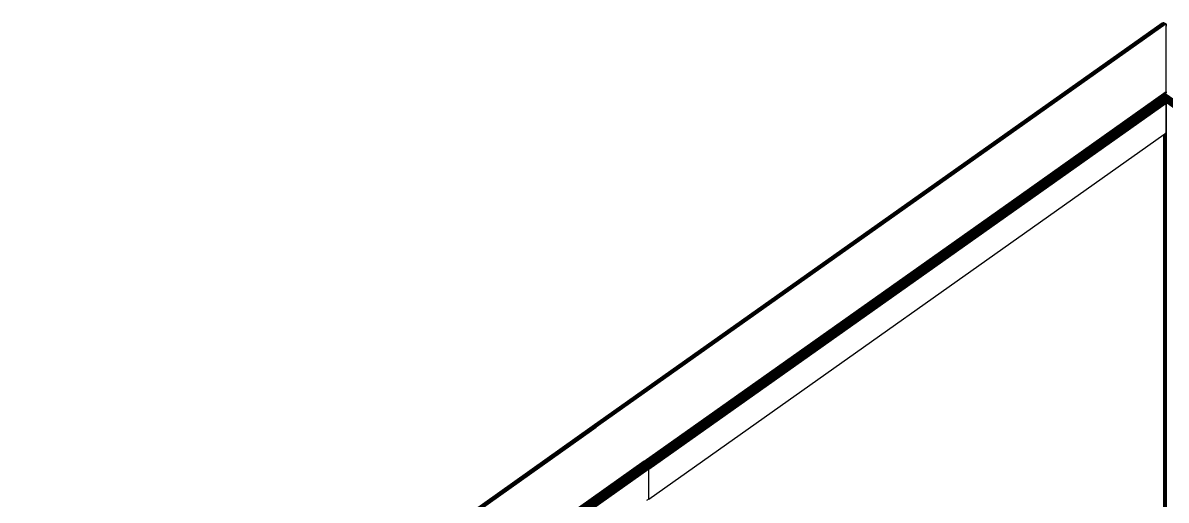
# Model space of a CAD drawing. Header units: inches. Extents: x 12 to 4609, y 5 to 3256.
# Drawn here: x 2520 to 3224, y 2597 to 2890 of the extents above; entities that cross this region are included whole.
import ezdxf

# ---------------------------------------------------------------- set-up
doc = ezdxf.new("R2010")
doc.units = ezdxf.units.IN
doc.header["$MEASUREMENT"] = 0

msp = doc.modelspace()

# ---------------------------------------------------------------- linework, layer by layer
for p, q in [((3221.61, 2890.2), (2870.89, 2642.2)), ((2871.17, 2642.37), (3221.61, 2890.2)), ((2874.35, 2644.44), (3222.23, 2890.43)), ((3222.56, 2890.41), (2874.35, 2644.44)), ((3222.56, 2890.41), (2874.74, 2644.42)), ((2874.74, 2644.42), (3222.98, 2890.31)), ((2875.17, 2644.31), (3222.98, 2890.31)), ((3223.37, 2890.14), (2875.17, 2644.31)), ((3223.37, 2890.14), (2875.62, 2644.1)), ((3223.84, 2889.86), (2875.62, 2644.1)), ((3223.84, 2889.86), (2876.09, 2643.81)), ((3223.95, 2889.78), (2876.09, 2643.81)), ((3221.61, 2890.2), (3221.89, 2890.36)), ((3222.23, 2890.43), (3221.89, 2890.36)), ((3222.56, 2890.41), (3222.23, 2890.43)), ((3222.56, 2890.41), (3222.98, 2890.31)), ((3223.37, 2890.14), (3222.98, 2890.31)), ((3223.49, 2890.07), (3223.37, 2890.14)), ((3223.84, 2889.86), (3223.49, 2890.07)), ((3223.95, 2889.78), (3223.84, 2889.86)), ((3223.95, 2889.56), (3223.95, 2889.78)), ((3223.95, 2889.56), (3224, 2889.56)), ((3224, 2889.56), (3223.95, 2888.76)), ((3223.95, 2888.76), (3223.95, 2889.56)), ((3223.95, 2888.76), (3223.95, 2888.33)), ((3223.95, 2888.33), (3224, 2888.33)), ((3223.95, 2847.96), (3223.95, 2888.33)), ((3223.98, 2847.84), (3224, 2888.33)), ((3224, 2889.56), (3224.05, 2889.56)), ((3224, 2889.56), (3224, 2888.33)), ((3224.05, 2888.51), (3224, 2888.33)), ((3224, 2888.33), (3224.05, 2888.33)), ((2902.83, 2620.9), (3223.95, 2847.96)), ((3223.95, 2847.96), (2903.28, 2620.55)), ((3224, 2847.19), (2903.28, 2620.55)), ((3223.99, 2846.61), (2903.28, 2620.55)), ((3223.99, 2846.61), (2903.71, 2620.14)), ((2903.71, 2620.14), (3224, 2846.33)), ((3224, 2846.21), (2903.71, 2620.14)), ((3224, 2845.86), (2903.71, 2620.14)), ((3224, 2845.86), (2904.12, 2619.68)), ((3224, 2845.3), (2904.12, 2619.68)), ((3224, 2845.1), (2904.12, 2619.68)), ((3224, 2845.1), (2904.5, 2619.18)), ((3224, 2844.38), (2904.5, 2619.18)), ((3224, 2844.34), (2904.5, 2619.18)), ((3224, 2844.34), (2904.83, 2618.65)), ((3224, 2844.26), (2904.83, 2618.65)), ((3223.99, 2843.59), (2904.83, 2618.65)), ((2905.12, 2618.11), (3223.99, 2843.59)), ((3224, 2843.37), (2905.12, 2618.11)), ((3224, 2842.89), (2905.12, 2618.11)), ((3224, 2842.89), (2905.36, 2617.57)), ((3223.98, 2842.55), (2905.36, 2617.57)), ((3224, 2842.46), (2905.36, 2617.57)), ((3223.87, 2847.34), (3223.99, 2847.76)), ((3223.87, 2847.34), (3223.98, 2847.27)), ((3223.95, 2847.96), (3223.98, 2847.84)), ((3223.98, 2847.84), (3224.05, 2847.96)), ((3223.99, 2847.8), (3223.98, 2847.84)), ((3223.98, 2847.24), (3223.98, 2847.27)), ((3224, 2847.19), (3223.98, 2847.24)), ((3223.99, 2847.76), (3223.99, 2847.8)), ((3223.99, 2847.76), (3224.1, 2847.4)), ((3543.74, 2619.52), (3223.99, 2846.45)), ((3544.19, 2620.04), (3223.99, 2846.45)), ((3224, 2846.33), (3223.99, 2846.36)), ((3223.99, 2845.61), (3543.74, 2619.52)), ((3223.99, 2845.61), (3543.34, 2618.95)), ((3542.71, 2617.75), (3223.99, 2843.41)), ((3543.74, 2619.52), (3224, 2846.33)), ((3224, 2846.21), (3543.74, 2619.52)), ((3542.99, 2618.35), (3224, 2844.76)), ((3543.34, 2618.95), (3224, 2844.76)), ((3542.99, 2618.35), (3224, 2844.38)), ((3224, 2844.26), (3542.99, 2618.35)), ((3224, 2843.92), (3542.99, 2618.35)), ((3224, 2843.92), (3542.71, 2617.75)), ((3542.5, 2617.16), (3224, 2843.12)), ((3542.71, 2617.75), (3224, 2843.12)), ((3224, 2842.46), (3542.5, 2617.16)), ((3224, 2842.24), (2905.36, 2617.57)), ((3224, 2842.24), (2905.53, 2617.04)), ((3224, 2841.74), (2905.53, 2617.04)), ((3224, 2841.66), (2905.53, 2617.04)), ((3224, 2841.66), (2905.63, 2616.54)), ((3223.95, 2841.13), (2905.63, 2616.54)), ((2905.66, 2616.07), (3223.95, 2841.13)), ((3223.98, 2841.21), (3223.95, 2841.13)), ((3223.95, 2822.74), (3223.98, 2841.21)), ((3223.95, 2841.13), (3223.95, 2822.74)), ((3224, 2841.27), (3223.98, 2841.21)), ((3224, 2841.74), (3223.99, 2841.77)), ((3542.5, 2617.16), (3224, 2841.74)), ((3224, 2841.74), (3542.37, 2616.56)), ((3224, 2841.7), (3542.37, 2616.56)), ((3224, 2841.7), (3542.33, 2616.07)), ((3224.05, 2841.13), (3224, 2841.27)), ((2905.66, 2597.68), (3222.59, 2821.78)), ((3222.59, 2821.78), (3222.7, 2821.86)), ((3222.59, 2707.17), (3222.59, 2821.78)), ((3222.67, 2739.9), (3222.59, 2821.78)), ((3222.67, 2739.9), (3222.7, 2821.86)), ((3222.7, 2821.86), (3222.81, 2821.94)), ((3222.81, 2821.94), (3222.73, 2685.31)), ((3222.81, 2821.94), (3222.85, 2821.97)), ((3222.96, 2822.05), (3222.85, 2564.36)), ((3222.85, 2821.97), (3222.96, 2822.05)), ((3222.85, 2821.97), (3222.85, 2564.36)), ((3222.96, 2613.06), (3223.11, 2822.15)), ((3222.96, 2822.05), (3223.11, 2822.15)), ((3222.96, 2613.06), (3222.96, 2822.05)), ((3223.11, 2822.15), (3223.15, 2822.18)), ((3223.15, 2822.18), (3223.24, 2822.25)), ((3223.15, 2697.37), (3223.15, 2822.18)), ((3223.16, 2455.63), (3223.43, 2822.38)), ((3223.16, 2455.63), (3223.24, 2822.25)), ((3223.24, 2822.25), (3223.43, 2822.38)), ((3223.43, 2822.38), (3223.48, 2822.41)), ((3223.48, 2822.41), (3223.62, 2822.52)), ((3223.48, 2669), (3223.48, 2822.41)), ((3223.54, 2597.28), (3223.62, 2822.52)), ((3223.62, 2822.52), (3223.76, 2822.61)), ((3223.65, 2679.41), (3223.62, 2822.52)), ((3223.76, 2822.61), (3223.65, 2679.41)), ((3223.76, 2822.61), (3223.82, 2822.66)), ((3223.76, 2822.61), (3223.82, 2781.05)), ((3223.82, 2822.66), (3223.95, 2822.74)), ((3224.12, 2822.69), (3223.82, 2455.65)), ((3223.82, 2822.66), (3223.82, 2781.05)), ((3223.93, 2715.73), (3223.95, 2822.74)), ((3223.82, 2781.05), (3223.93, 2715.73)), ((3223.82, 2781.05), (3223.82, 2455.65)), ((3222.65, 2665.55), (3222.67, 2739.9)), ((3222.73, 2685.31), (3222.67, 2739.9)), ((3223.82, 2455.65), (3223.93, 2715.73)), ((3222.65, 2665.55), (3222.59, 2707.17)), ((3222.59, 2455.54), (3222.59, 2707.17)), ((3223.15, 2697.37), (3222.97, 2455.61)), ((3223.16, 2455.63), (3223.15, 2697.37)), ((3222.73, 2685.31), (3222.7, 2634.15)), ((3222.85, 2564.36), (3222.73, 2685.31)), ((3223.65, 2679.41), (3223.56, 2564.18)), ((3223.65, 2455.66), (3223.65, 2679.41)), ((3223.48, 2669), (3223.54, 2597.28)), ((3223.48, 2455.65), (3223.48, 2669)), ((3222.59, 2455.54), (3222.65, 2665.55)), ((3222.7, 2634.15), (3222.65, 2665.55)), ((2871.17, 2642.37), (2520.46, 2394.38)), ((2870.89, 2642.2), (2520.46, 2394.38)), ((2868.69, 2640.44), (2520.46, 2394.38)), ((2520.8, 2394.45), (2868.69, 2640.44)), ((2520.8, 2394.45), (2869.08, 2640.42)), ((2869.08, 2640.42), (2521.19, 2394.44)), ((2521.19, 2394.44), (2869.51, 2640.31)), ((2869.51, 2640.31), (2521.64, 2394.32)), ((2869.96, 2640.1), (2521.64, 2394.32)), ((2522.1, 2394.12), (2869.96, 2640.1)), ((2869.96, 2640.1), (2522.21, 2394.06)), ((2870.43, 2639.81), (2522.21, 2394.06)), ((2522.57, 2393.84), (2870.43, 2639.81)), ((2868.69, 2640.44), (2871.52, 2642.44)), ((2869.08, 2640.42), (2871.91, 2642.42)), ((2869.51, 2640.31), (2872.34, 2642.31)), ((2869.96, 2640.1), (2872.79, 2642.1)), ((2870.43, 2639.81), (2873.26, 2641.81)), ((2871.17, 2642.37), (2870.89, 2642.2)), ((2871.52, 2642.44), (2871.17, 2642.37)), ((2874.35, 2644.44), (2871.52, 2642.44)), ((2871.91, 2642.42), (2871.52, 2642.44)), ((2874.74, 2644.42), (2871.91, 2642.42)), ((2872.34, 2642.31), (2871.91, 2642.42)), ((2875.17, 2644.31), (2872.34, 2642.31)), ((2872.79, 2642.1), (2872.34, 2642.31)), ((2875.62, 2644.1), (2872.79, 2642.1)), ((2872.79, 2642.1), (2873.26, 2641.81)), ((2876.09, 2643.81), (2873.26, 2641.81)), ((3222.7, 2634.15), (3222.59, 2455.54)), ((3222.85, 2530.22), (3222.7, 2634.15)), ((2902.83, 2620.9), (2581.72, 2393.84)), ((2903.33, 2620.51), (2581.72, 2393.84)), ((2903.33, 2620.51), (2582.73, 2393.76)), ((2903.8, 2620.04), (2582.73, 2393.76)), ((2583.62, 2393.64), (2903.8, 2620.04)), ((2583.62, 2393.64), (2904.24, 2619.51)), ((2583.75, 2393.61), (2904.24, 2619.51)), ((2904.24, 2619.51), (2583.88, 2393.58)), ((2904.24, 2619.51), (2584.49, 2393.41)), ((2904.65, 2618.95), (2584.49, 2393.41)), ((2904.65, 2618.95), (2584.78, 2393.33)), ((2585.3, 2393.13), (2904.65, 2618.95)), ((2585.3, 2393.13), (2905, 2618.35)), ((2585.61, 2393), (2905, 2618.35)), ((2905, 2618.35), (2585.71, 2392.95)), ((2905, 2618.35), (2585.99, 2392.78)), ((2905.28, 2617.75), (2585.99, 2392.78)), ((2586.38, 2392.55), (2905.28, 2617.75)), ((2586.59, 2392.41), (2905.28, 2617.75)), ((2903.28, 2620.55), (2902.83, 2620.9)), ((2903.33, 2620.51), (2903.28, 2620.55)), ((2903.71, 2620.14), (2903.33, 2620.51)), ((2903.76, 2620.09), (2903.71, 2620.14)), ((2904.12, 2619.68), (2903.8, 2620.04)), ((2904.19, 2619.59), (2904.12, 2619.68)), ((2904.5, 2619.18), (2904.24, 2619.51)), ((2904.58, 2619.05), (2904.5, 2619.18)), ((2904.83, 2618.65), (2904.73, 2618.82)), ((2904.92, 2618.49), (2904.83, 2618.65)), ((2905.12, 2618.11), (2905.05, 2618.24)), ((2905.21, 2617.91), (2905.12, 2618.11)), ((2905.28, 2617.75), (2905.21, 2617.91)), ((2905.36, 2617.57), (2905.31, 2617.67)), ((2905.49, 2617.16), (2905.36, 2617.57)), ((2586.59, 2392.41), (2905.49, 2617.16)), ((2905.49, 2617.16), (2586.96, 2392.13)), ((2905.49, 2617.16), (2587.03, 2392.08)), ((2587.54, 2391.72), (2905.49, 2617.16)), ((2905.62, 2616.59), (2587.54, 2391.72)), ((2905.62, 2616.59), (2587.57, 2391.7)), ((2905.66, 2616.07), (2587.57, 2391.7)), ((2905.66, 2616.07), (2587.96, 2391.42)), ((2905.53, 2617.04), (2905.5, 2617.1)), ((2905.59, 2616.74), (2905.53, 2617.04)), ((2905.62, 2616.59), (2905.59, 2616.74)), ((2905.63, 2616.54), (2905.62, 2616.59)), ((2905.66, 2616.07), (2905.63, 2616.54)), ((2905.66, 2597.68), (2905.66, 2616.07)), ((3222.88, 2539.65), (3222.96, 2613.06)), ((3222.97, 2455.61), (3222.96, 2613.06)), ((2905.66, 2597.68), (2904.31, 2596.72)), ((3223.48, 2455.65), (3223.54, 2597.28)), ((3223.54, 2597.28), (3223.56, 2564.18))]:
    msp.add_line(p, q)

doc.saveas('drawing.dxf')
